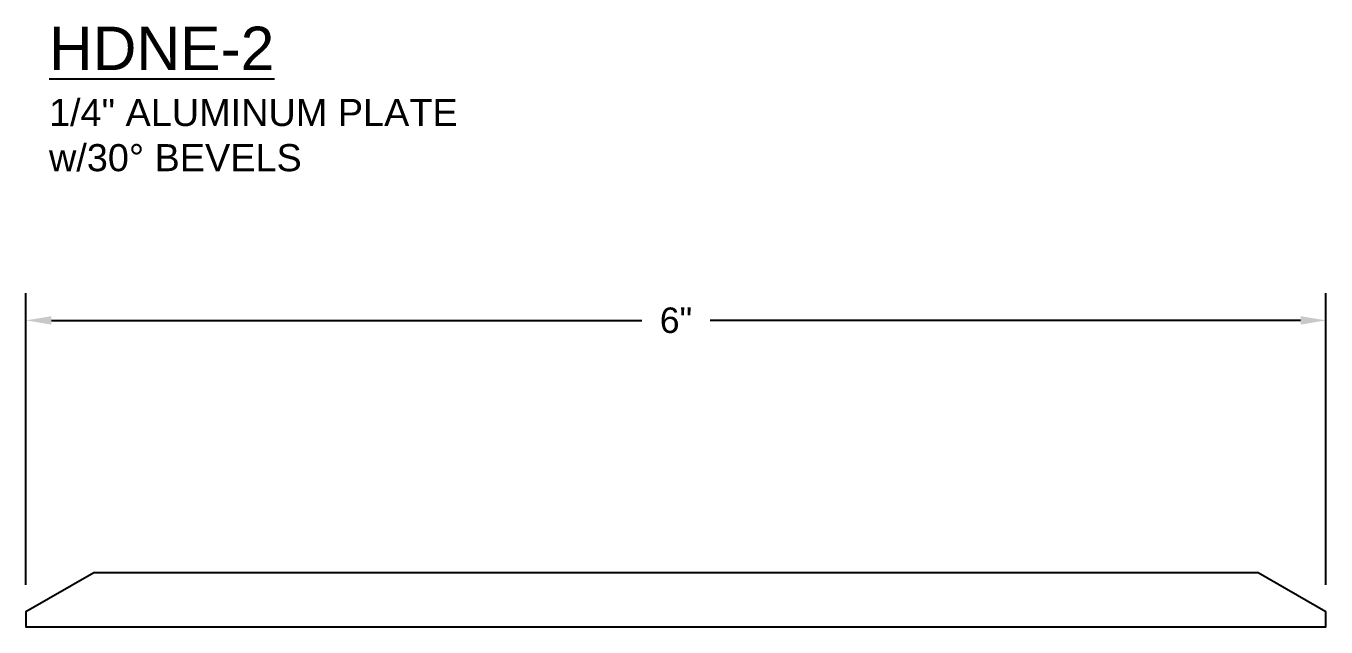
# Model space of a CAD drawing. Header units: inches. Extents: x -2.4 to 24.1, y 0.3 to 8.2.
# Drawn here: x 18.11 to 24.11, y 5.44 to 8.21 of the extents above; entities that cross this region are included whole.
import ezdxf

# ---------------------------------------------------------------- set-up
doc = ezdxf.new("R2010")
doc.units = ezdxf.units.IN
doc.header["$MEASUREMENT"] = 0
for name, color, linetype in [('Dimensions', 3, 'Continuous'), ('Metals', 7, 'Continuous'), ('Text', 2, 'Continuous')]:
    doc.layers.add(name, color=color, linetype=linetype)
doc.styles.add('Arial', font='arial.ttf')
doc.dimstyles.new('Arial', dxfattribs={"dimtxt": 0.1175, "dimasz": 0.1175, "dimexe": 0.125, "dimexo": 0.125, "dimgap": 0.09, "dimtad": 0, "dimtih": 1, "dimtoh": 1, "dimdec": 4, "dimzin": 0, "dimdsep": 46, "dimlunit": 4, "dimtxsty": 'Arial', "dimcen": 0.09, "dimadec": 0, "dimazin": 0, "dimtfac": 1, "dimtdec": 4, "dimtofl": 0, "dimtmove": 0, "dimatfit": 3, "dimfxl": 0, "dimfrac": 2, "dimtolj": 1, "dimtzin": 0, "dimarcsym": 0})

# ---------------------------------------------------------------- blocks, each defined once
blk = doc.blocks.new('*D13')
at = {"layer": 'Defpoints', "color": 0}
for p in [(24.1127, 6.8514), (18.1127, 5.5068), (24.1127, 5.5068)]:
    blk.add_point(p, dxfattribs=at)
at = {"layer": 'Dimensions', "color": 0, "lineweight": -2}
for p, q in [((18.1127, 5.6318), (18.1127, 6.9764)), ((24.1127, 5.6318), (24.1127, 6.9764)), ((18.2302, 6.8514), (20.9549, 6.8514)), ((23.9952, 6.8514), (21.2706, 6.8514))]:
    blk.add_line(p, q, dxfattribs=at)
at = {"layer": 'Dimensions', "color": 0}
for points in [[(18.2302, 6.871), (18.2302, 6.8318), (18.1127, 6.8514)], [(23.9952, 6.871), (23.9952, 6.8318), (24.1127, 6.8514)]]:
    blk.add_solid(points, dxfattribs=at)
at = {"layer": 'Dimensions', "color": 0, "insert": (21.1127, 6.8514), "char_height": 0.1175, "attachment_point": 5, "style": 'Arial'}
blk.add_mtext('\\A1;6"', dxfattribs=at)

msp = doc.modelspace()

# ---------------------------------------------------------------- linework, layer by layer
at = {"layer": 'Metals'}
msp.add_lwpolyline([(18.42521, 5.68727), (18.11271, 5.50685), (18.11271, 5.43727), (24.11271, 5.43727), (24.11271, 5.50685), (23.80021, 5.68727)], close=True, dxfattribs=at)

# ---------------------------------------------------------------- texts
at = {"layer": 'Text', "insert": (18.21889, 8.20629), "char_height": 0.2, "width": 2.875, "attachment_point": 1, "style": 'Arial'}
msp.add_mtext('{\\LHDNE-2\\P\\H0.625X;\\l1/4" ALUMINUM PLATE\\Pw/30%%d BEVELS}', dxfattribs=at)

# ---------------------------------------------------------------- dimensions: what is measured, and where the dimension line sits
at = {"layer": 'Dimensions'}
dim = msp.add_linear_dim(base=(24.11271, 6.85142), p1=(18.11271, 5.50685), p2=(24.11271, 5.50685), dimstyle='Arial', dxfattribs=at)
dim.commit()
dim.dimension.update_dxf_attribs({"geometry": '*D13', "text_midpoint": (21.11271, 6.85142), "dimtype": 160})

doc.saveas('drawing.dxf')
